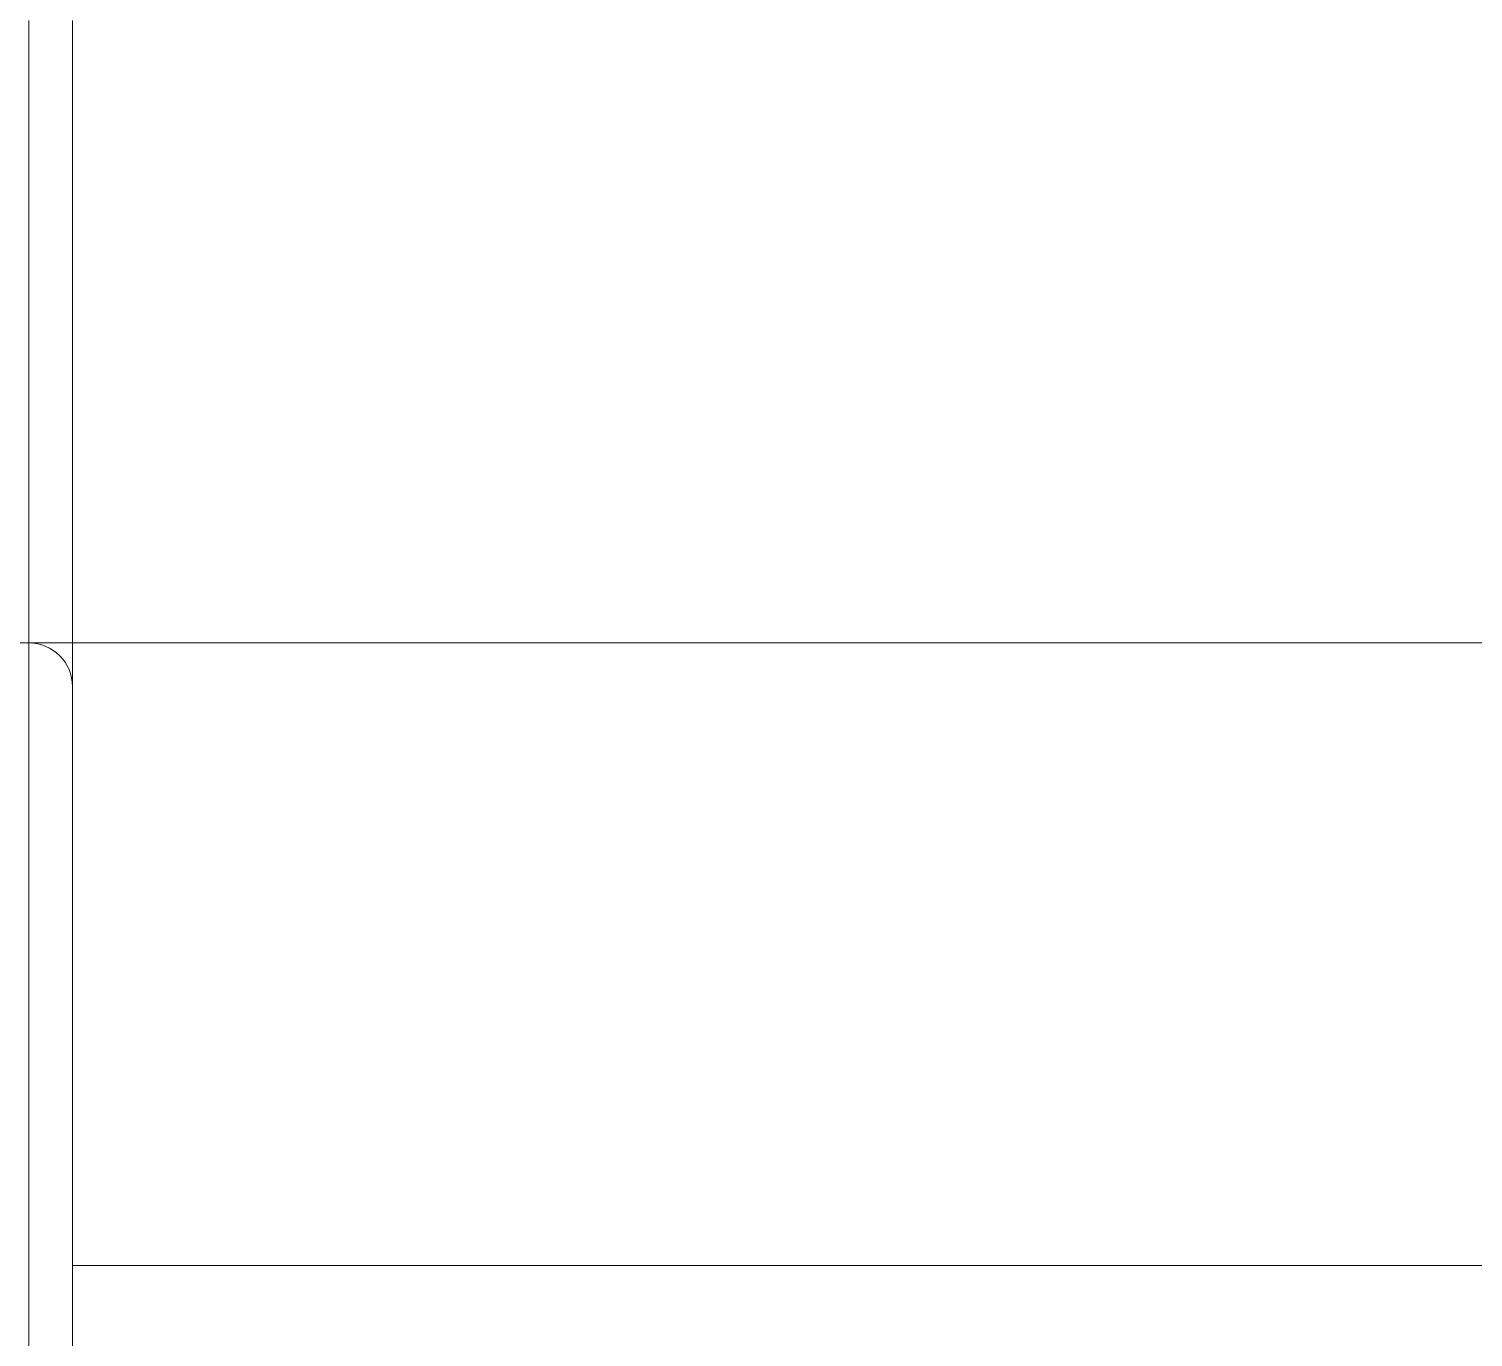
# Model space of a CAD drawing. Header units: millimetres. Extents: x -50460 to 50460, y -35640 to 35640.
# Drawn here: x -35165.94 to -35142.74, y 25760.79 to 25781.81 of the extents above; entities that cross this region are included whole.
import ezdxf

# ---------------------------------------------------------------- set-up
doc = ezdxf.new("R2010")
doc.units = ezdxf.units.MM
doc.set_wipeout_variables(frame=1)
for name, color, linetype, lineweight in [('EB0', 7, 'Continuous', 15), ('尺寸线层', 4, 'Continuous', 18), ('粗实线层', 7, 'Continuous', 15), ('粗实线层_1', 7, 'Continuous', 15), ('细实线层', 3, 'Continuous', 18)]:
    doc.layers.add(name, color=color, linetype=linetype, lineweight=lineweight)

# ---------------------------------------------------------------- blocks, each defined once
blk = doc.blocks.new('*X949')
at = {"layer": 'EB0'}
blk.add_line((0, -10), (138.5, -10), dxfattribs=at)
blk = doc.blocks.new('*X985')
at = {"layer": '粗实线层'}
for p, q in [((15.3, -42.5), (15.3, -52.5)), ((15.3, -42.5), (15.3, -66)), ((16, -62.5), (16, -42.5)), ((16, -66), (16, -42.5)), ((61, -62.5), (16, -62.5))]:
    blk.add_line(p, q, dxfattribs=at)
blk.add_arc((15.3, -53.2), 0.7, 0.0002, 90, dxfattribs=at)
blk = doc.blocks.new('*X947')
blk.add_wipeout([(-835, 150), (-835, 158.5), (-835, 158.5), (-836.5, 160), (-836.5, 160), (-881, 160), (-881, 160), (-893.5, 160), (-893.5, 160), (-975, 160), (-975, 160), (-975, 167.321), (-975, 167.321), (-986.223, 167.321), (-986.223, 167.321), (-986.304, 167.192), (-986.383, 167.061), (-986.46, 166.929), (-986.534, 166.796), (-986.606, 166.661), (-986.674, 166.525), (-986.741, 166.387), (-986.804, 166.249), (-986.865, 166.109), (-986.924, 165.968), (-986.979, 165.826), (-987.032, 165.683), (-987.082, 165.539), (-987.129, 165.394), (-987.174, 165.248), (-987.216, 165.101), (-987.255, 164.953), (-987.291, 164.805), (-987.324, 164.656), (-987.355, 164.507), (-987.382, 164.357), (-987.407, 164.206), (-987.429, 164.055), (-987.448, 163.904), (-987.464, 163.752), (-987.477, 163.6), (-987.487, 163.448), (-987.494, 163.295), (-987.499, 163.143), (-987.5, 162.99), (-987.5, 162.99), (-987.5, 150), (-987.5, 150), (-987.5, 137.01), (-987.5, 137.01), (-987.499, 136.857), (-987.494, 136.705), (-987.487, 136.552), (-987.477, 136.4), (-987.464, 136.248), (-987.448, 136.096), (-987.429, 135.945), (-987.407, 135.794), (-987.382, 135.643), (-987.355, 135.493), (-987.324, 135.344), (-987.291, 135.195), (-987.255, 135.047), (-987.216, 134.899), (-987.174, 134.752), (-987.129, 134.606), (-987.082, 134.461), (-987.032, 134.317), (-986.979, 134.174), (-986.924, 134.032), (-986.865, 133.891), (-986.804, 133.751), (-986.741, 133.613), (-986.674, 133.475), (-986.606, 133.339), (-986.534, 133.204), (-986.46, 133.071), (-986.383, 132.939), (-986.304, 132.808), (-986.223, 132.679), (-986.223, 132.679), (-975, 132.679), (-975, 132.679), (-975, 140), (-975, 140), (-893.5, 140), (-893.5, 140), (-881, 140), (-881, 140), (-836.5, 140), (-836.5, 140), (-835, 141.5), (-835, 141.5)]).dxf.layer = '粗实线层_1'
at = {"layer": '粗实线层_1'}
for name, p in [('*X985', (-961.5, 192.5)), ('*X949', (-975, 150))]:
    blk.add_blockref(name, p, dxfattribs=at)
blk = doc.blocks.new('*X805')
at = {"layer": '细实线层'}
blk.add_blockref('*X947', (-1515, 4855), dxfattribs=at)

msp = doc.modelspace()

# ---------------------------------------------------------------- block references
at = {"layer": '尺寸线层'}
msp.add_blockref('*X805', (-32704.742, 20776.945), dxfattribs=at)

doc.saveas('drawing.dxf')
